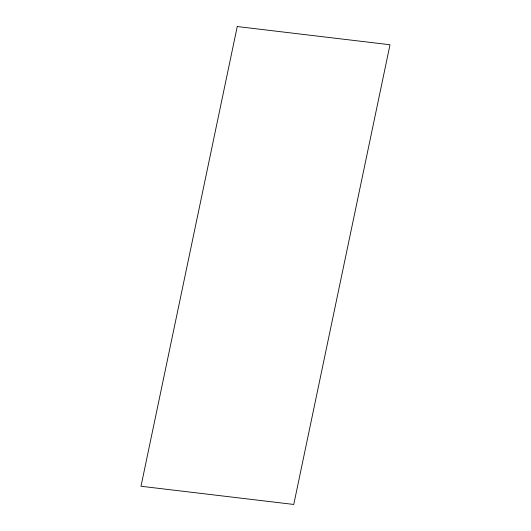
<?xml version="1.0" encoding="UTF-8"?>
<svg xmlns="http://www.w3.org/2000/svg" width="531" height="531" viewBox="0 0 531 531"><rect width="100%" height="100%" fill="white"/><g stroke="black" fill="none" stroke-linecap="round" stroke-linejoin="round"><path stroke-width="0.8" d="M237.244 26.55L140.994 486.257L293.756 504.45L390.006 44.743L237.244 26.55"/></g></svg>
